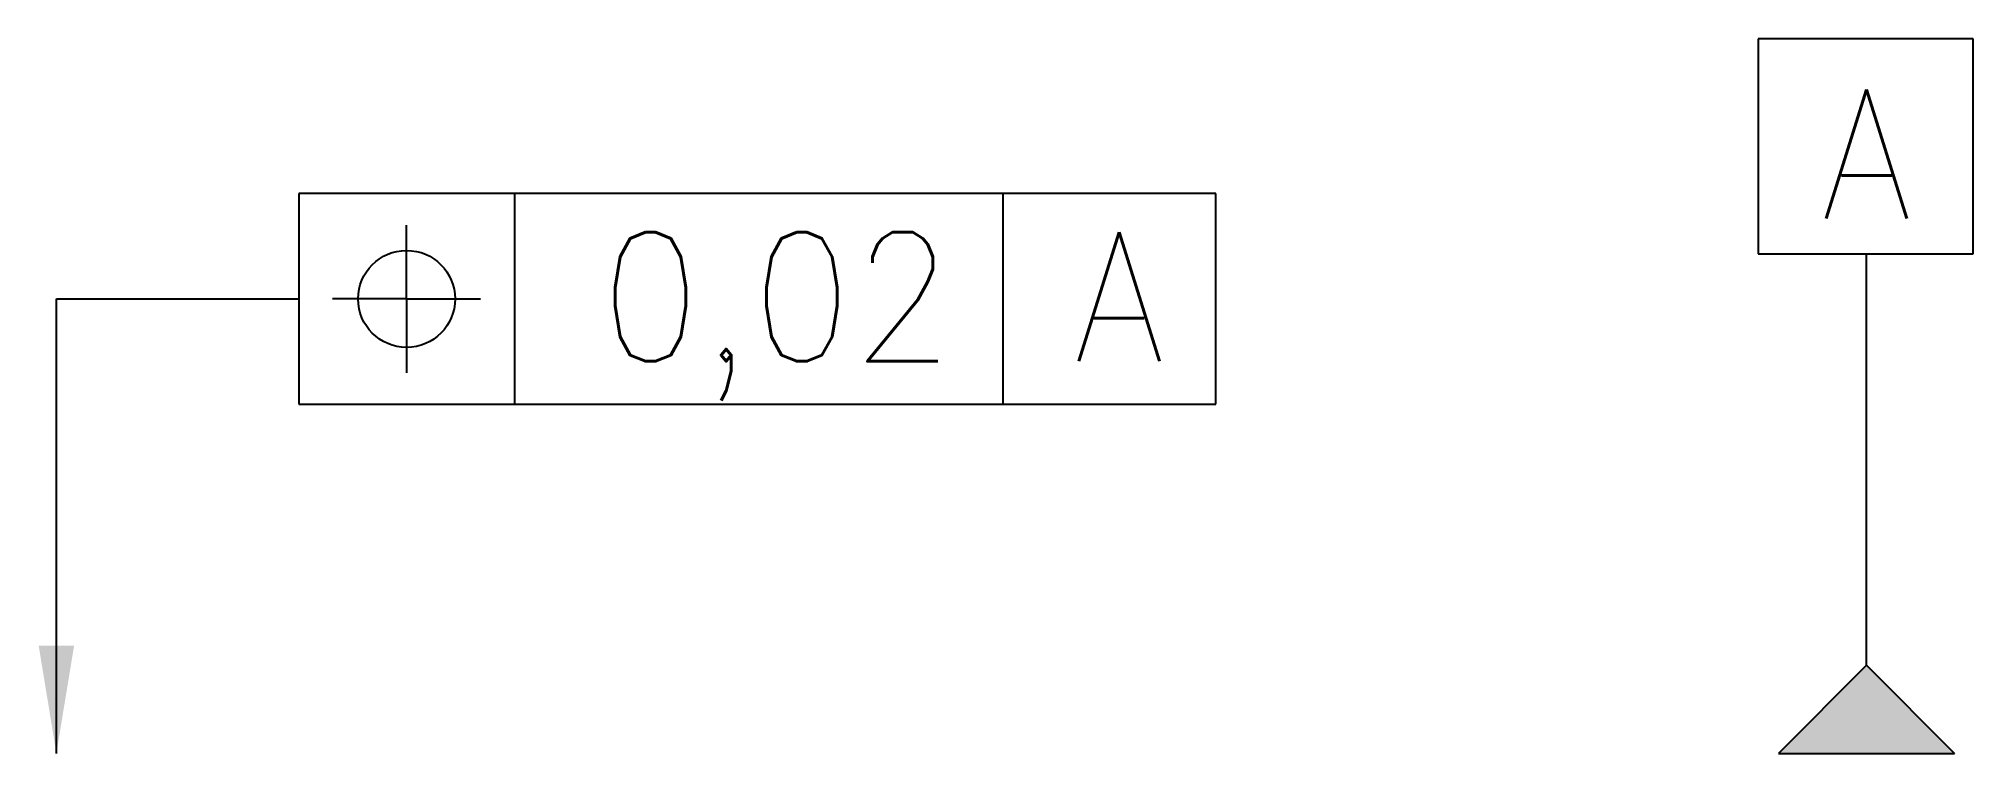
# Model space of a CAD drawing. Header units: millimetres. Extents: x -0.4 to 44.5, y 0 to 16.6.
import ezdxf

# ---------------------------------------------------------------- set-up
doc = ezdxf.new("R2010")
doc.units = ezdxf.units.MM
doc.layers.get('0').update_dxf_attribs({"lineweight": 25, "true_color": 0x000000})
doc.styles.get("Standard").update_dxf_attribs({"font": ''})
doc.styles.add('textstyle0', font='')
doc.styles.add('textstyle1', font='')
doc.styles.add('textstyle2', font='')
doc.styles.get('Standard').set_extended_font_data('txt')
doc.styles.get('textstyle0').set_extended_font_data('Standard')
doc.styles.get('textstyle1').set_extended_font_data('Standard')
doc.styles.get('textstyle2').set_extended_font_data('Standard')
doc.dimstyles.get("Standard").update_dxf_attribs({"dimtxt": 2.5, "dimasz": 2.5, "dimexe": 1.25, "dimexo": 0.625, "dimtad": 1, "dimtxsty": 'Standard', "dimcen": 2.5, "dimadec": 0, "dimazin": 0, "dimtfac": 1, "dimtmove": 0, "dimatfit": 3, "dimfxl": 1, "dimarcsym": 0})

msp = doc.modelspace()

# ---------------------------------------------------------------- hatches: boundary and pattern name
msp.add_hatch(color=256).paths.add_polyline_path([(42.046, 2.046), (40, 0), (44.091, 0)])

# ---------------------------------------------------------------- linework, layer by layer
for p, q in [((44.527, 16.614), (39.527, 16.614)), ((39.527, 16.614), (39.527, 11.614)), ((44.527, 11.614), (44.527, 16.614)), ((26.929, 13.014), (5.629, 13.014)), ((5.629, 13.014), (5.629, 8.114)), ((10.641, 13.014), (10.641, 8.114)), ((21.994, 8.114), (21.994, 13.014)), ((26.929, 8.114), (26.929, 13.014)), ((8.135, 10.564), (8.135, 12.282)), ((39.527, 11.614), (44.527, 11.614)), ((42.046, 2.046), (42.046, 11.614)), ((8.135, 10.564), (6.417, 10.564)), ((8.135, 10.564), (9.853, 10.564)), ((8.135, 10.564), (8.135, 8.846)), ((5.629, 8.114), (26.929, 8.114)), ((42.046, 2.046), (40, 0)), ((42.046, 2.046), (44.091, 0)), ((40, 0), (44.091, 0))]:
    msp.add_line(p, q)
msp.add_circle((8.135, 10.564), 1.126)

# ---------------------------------------------------------------- texts
at = {"char_height": 1, "attachment_point": 1}
for s, insert, style in [('\\H3;A', (40.994, 15.431), 'textstyle2'), ('\\H3;0,02', (12.629, 12.114), 'textstyle0'), ('\\H3;A', (23.629, 12.114), 'textstyle1')]:
    msp.add_mtext(s, dxfattribs=dict(at, insert=insert, style=style))

# ---------------------------------------------------------------- leaders
msp.add_leader([(0, 0), (0, 10.564), (5.629, 10.564)], dimstyle='Standard')

doc.saveas('drawing.dxf')
